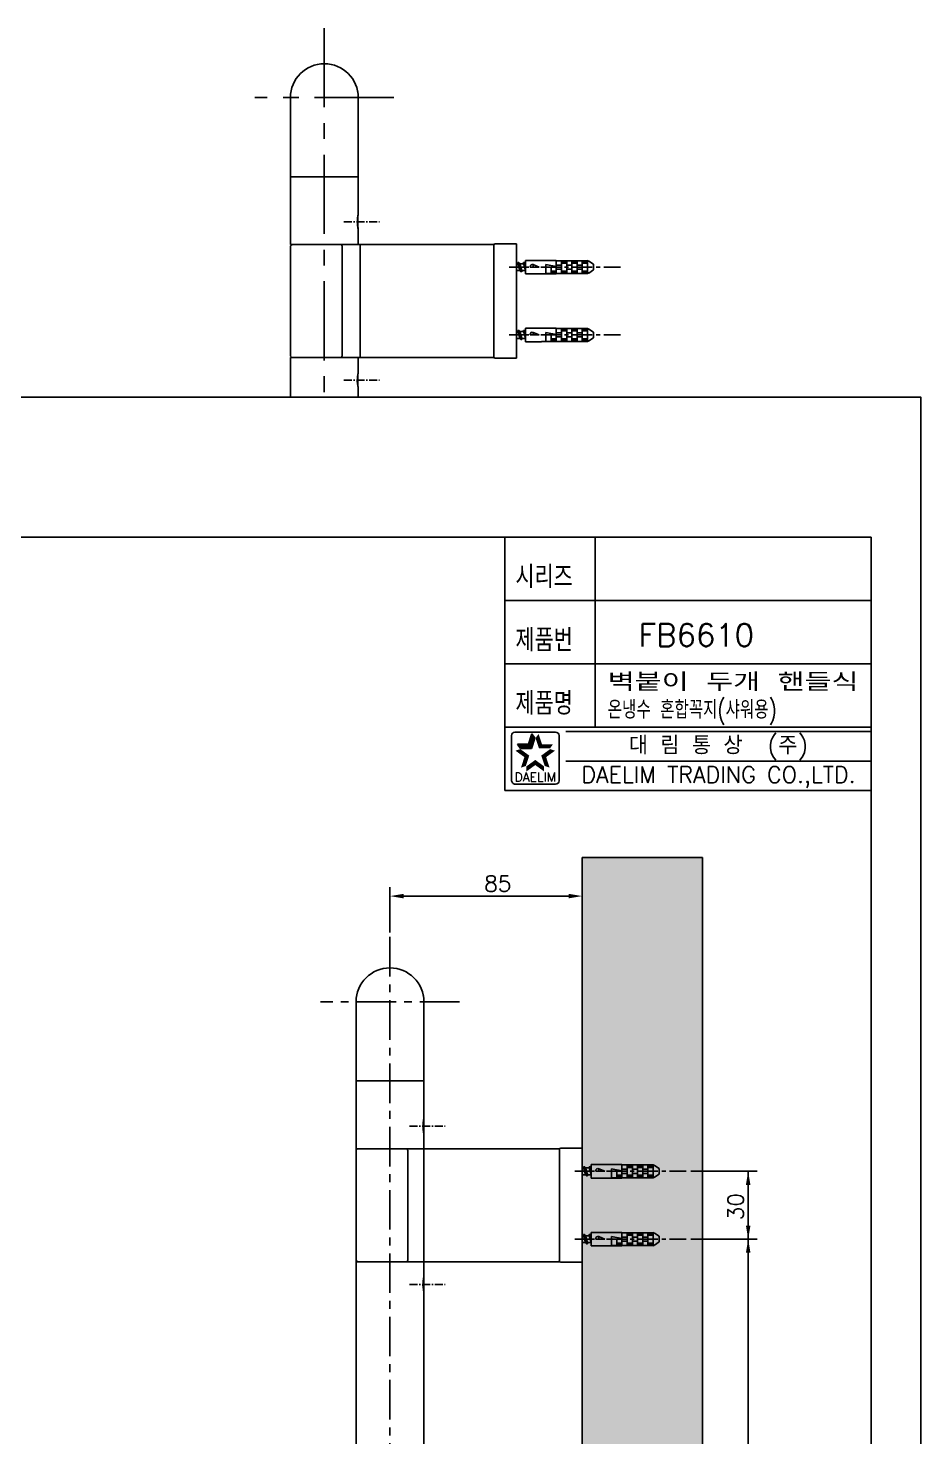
# Model space of a CAD drawing. Extents: x 1512 to 1932, y 441 to 1536.
# Drawn here: x 1735 to 1932.4, y 1224.3 to 1535.9 of the extents above; entities that cross this region are included whole.
import ezdxf
from ezdxf.enums import TextEntityAlignment as Align

# ---------------------------------------------------------------- set-up
doc = ezdxf.new("R2010")
doc.units = 0
doc.header["$LTSCALE"] = 7
doc.header["$MEASUREMENT"] = 0
doc.linetypes.add('CENTER', pattern=[2, 1.25, -0.25, 0.25, -0.25])
doc.layers.get('0').update_dxf_attribs({"color": 2, "linetype": 'CONTINUOUS'})
for name, color, linetype in [('CL', 1, 'CENTER'), ('D', 2, 'CONTINUOUS'), ('DWG', 7, 'CONTINUOUS')]:
    doc.layers.add(name, color=color, linetype=linetype)
doc.styles.add('GHS', font='romans', dxfattribs={"bigfont": 'ghs'})
doc.styles.add('ROMANS', font='romans')

msp = doc.modelspace()

# ---------------------------------------------------------------- hatches: boundary and pattern name
at = {"layer": 'D'}
h = msp.add_hatch(dxfattribs=at)
h.set_pattern_fill('AR-CONC', color=256, scale=2, style=0)
h.set_pattern_definition([(50, (489.441, 2134.228), (14.3452, -1.25504), [1.5, -16.5]), (355, (489.441, 2134.228), (-2.77503, 15.04384), [1.2, -13.2]), (100.45144, (490.636, 2134.123), (11.57018, 13.7888), [1.2748, -14.02284]), (46.1842, (489.441, 2138.228), (21.34483, -3.31039), [2.25, -24.75]), (96.6356, (491.22, 2137.952), (18.69324, 19.48237), [1.9122, -21.03428]), (351.1842, (489.44, 2138.228), (18.69324, 19.48237), [1.8, -19.8]), (21, (491.441, 2137.228), (11.93814, -8.05238), [1.5, -16.5]), (326, (491.441, 2137.228), (4.86631, 14.503), [1.2, -13.2]), (71.45144, (492.436, 2136.557), (16.80445, 6.45062), [1.2748, -14.02284]), (37.5, (489.441, 2134.228), (0.243197, 6.657877), [0, -13.04, 0, -13.4, 0, -13.25]), (7.5, (489.441, 2134.228), (5.26139, 7.888234), [0, -7.64, 0, -12.74, 0, -5.05]), (327.5, (484.981, 2134.228), (10.676449, -0.451097), [0, -5, 0, -15.6, 0, -20.7]), (317.5, (482.981, 2134.228), (11.663723, 2.0021), [0, -6.5, 0, -10.36, 0, -14.7])])
h.paths.add_polyline_path([(1857.48, 1352.47), (1884.07, 1352.47), (1884.07, 888.85), (1857.48, 888.85)])

# ---------------------------------------------------------------- linework, layer by layer
at = {"color": 7}
for p, q in [((1840.38, 1423.32), (1840.38, 1367.32)), ((1860.38, 1423.32), (1860.38, 1381.32)), ((1840.38, 1409.32), (1921.38, 1409.32)), ((1840.38, 1395.32), (1921.38, 1395.32)), ((1840.38, 1381.32), (1921.38, 1381.32)), ((1840.38, 1367.32), (1921.38, 1367.32))]:
    msp.add_line(p, q, dxfattribs=at)
at = {"color": 2, "linetype": 'Continuous'}
for p, q in [((1853.88, 1380.32), (1921.38, 1380.32)), ((1841.86, 1369.46), (1841.86, 1379.46)), ((1842.61, 1380.21), (1851.61, 1380.21)), ((1852.36, 1379.46), (1852.36, 1369.46)), ((1853.88, 1373.82), (1921.38, 1373.82)), ((1851.61, 1368.71), (1842.86, 1368.71))]:
    msp.add_line(p, q, dxfattribs=at)
at = {"color": 2}
for p, q in [((1843.19, 1377.51), (1845.62, 1377.51)), ((1843.86, 1376.59), (1843.19, 1377.51)), ((1845.62, 1377.51), (1846.37, 1379.81)), ((1846.28, 1376.59), (1847.03, 1378.9)), ((1847.03, 1378.9), (1846.37, 1379.81)), ((1843.86, 1376.59), (1846.28, 1376.59))]:
    msp.add_line(p, q, dxfattribs=at)
at = {"color": 4}
msp.add_lwpolyline([(1546.38, 1423.32), (1921.38, 1423.32), (1921.38, 874.32), (1546.38, 874.32)], close=True, dxfattribs=at)
at = {"color": 2, "linetype": 'Continuous'}
for centre, radius, start, end in [((1842.61, 1379.46), 0.75, 90, 180), ((1851.61, 1379.46), 0.75, 0, 90), ((1842.73, 1369.58), 0.884, 188.1301, 278.1301), ((1851.61, 1369.46), 0.75, 270, 0)]:
    msp.add_arc(centre, radius, start, end, dxfattribs=at)
at = {"color": 2}
for points in [[(1843.19, 1377.51), (1843.86, 1376.59), (1845.62, 1377.51), (1846.28, 1376.59)], [(1845.62, 1377.51), (1846.28, 1376.59), (1846.37, 1379.81), (1847.03, 1378.9)], [(1847.85, 1379.81), (1847.18, 1378.9), (1848.6, 1377.51), (1847.93, 1376.59)], [(1848.6, 1377.51), (1847.93, 1376.59), (1851.02, 1377.51), (1850.36, 1376.59)], [(1844.7, 1374.68), (1845.78, 1375.03), (1842.74, 1376.1), (1843.81, 1376.45)], [(1843.95, 1372.37), (1845.03, 1372.72), (1844.7, 1374.68), (1845.78, 1375.03)], [(1851.48, 1376.1), (1850.4, 1376.45), (1849.52, 1374.68), (1848.44, 1375.03)], [(1849.52, 1374.68), (1848.44, 1375.03), (1850.27, 1372.37), (1849.19, 1372.72)], [(1847.11, 1372.93), (1847.11, 1374.06), (1845.15, 1371.5), (1845.15, 1372.63)], [(1849.07, 1371.5), (1849.07, 1372.63), (1847.11, 1372.93), (1847.11, 1374.06)]]:
    msp.add_solid(points, dxfattribs=at)
at = {"layer": 'CL', "ltscale": 2}
for p, q in [((1800.46, 1535.92), (1800.46, 1454.32)), ((1815.82, 1520.56), (1785.11, 1520.56))]:
    msp.add_line(p, q, dxfattribs=at)
at = {"layer": 'CL', "ltscale": 0.2}
for p, q in [((1804.78, 1493.06), (1812.68, 1493.06)), ((1804.78, 1458.06), (1812.68, 1458.06)), ((1819.3, 1293.06), (1827.2, 1293.06)), ((1819.3, 1258.06), (1827.2, 1258.06))]:
    msp.add_line(p, q, dxfattribs=at)
at = {"layer": 'CL', "ltscale": 0.5}
for p, q in [((1841.31, 1483.06), (1865.98, 1483.06)), ((1841.31, 1468.06), (1865.98, 1468.06)), ((1855.83, 1283.06), (1880.5, 1283.06)), ((1855.83, 1268.06), (1880.5, 1268.06))]:
    msp.add_line(p, q, dxfattribs=at)
at = {"layer": 'CL'}
for p, q in [((1814.98, 1334.91), (1814.98, 1013.22)), ((1830.34, 1320.56), (1799.63, 1320.56))]:
    msp.add_line(p, q, dxfattribs=at)
at = {"layer": 'D', "ltscale": 0.6}
for p, q in [((1814.98, 1335.91), (1814.98, 1345.94)), ((1817.98, 1343.94), (1854.48, 1343.94)), ((1857.48, 1333.96), (1857.48, 1345.94)), ((1881.5, 1283.06), (1896.2, 1283.06)), ((1894.2, 974.56), (1894.2, 1283.06)), ((1894.2, 1270.56), (1894.2, 1280.56)), ((1881.5, 1268.06), (1896.2, 1268.06)), ((1881.5, 1268.06), (1896.2, 1268.06))]:
    msp.add_line(p, q, dxfattribs=at)
at = {"layer": 'D'}
for points in [[(1512.38, 1454.32), (1932.38, 1454.32), (1932.38, 860.32), (1512.38, 860.32)], [(1857.48, 1352.47), (1884.07, 1352.47), (1884.07, 888.85), (1857.48, 888.85)]]:
    msp.add_lwpolyline(points, close=True, dxfattribs=at)
at = {"layer": 'D', "ltscale": 0.6}
for points in [[(1817.98, 1344.44), (1817.98, 1343.44), (1814.98, 1343.94)], [(1854.48, 1344.44), (1854.48, 1343.44), (1857.48, 1343.94)], [(1893.7, 1280.06), (1894.7, 1280.06), (1894.2, 1283.06)], [(1893.7, 1271.06), (1894.7, 1271.06), (1894.2, 1268.06)], [(1893.7, 1265.06), (1894.7, 1265.06), (1894.2, 1268.06)]]:
    msp.add_solid(points, dxfattribs=at)
at = {"layer": 'DWG'}
for p, q in [((1792.96, 1488.06), (1792.96, 1520.56)), ((1807.86, 1521.78), (1807.86, 1521.94)), ((1807.96, 1494.69), (1807.96, 1520.56)), ((1792.96, 1503.06), (1807.96, 1503.06)), ((1807.86, 1491.91), (1807.86, 1494.21)), ((1807.94, 1494.62), (1807.96, 1494.69)), ((1807.95, 1494.65), (1807.96, 1494.69)), ((1807.96, 1491.44), (1807.94, 1491.5)), ((1807.96, 1491.44), (1807.95, 1491.47)), ((1807.96, 1488.06), (1807.96, 1491.44)), ((1792.96, 1488.06), (1837.96, 1488.06)), ((1792.96, 1463.56), (1792.96, 1487.56)), ((1804.41, 1463.56), (1804.41, 1487.56)), ((1808.36, 1463.06), (1808.36, 1488.06)), ((1837.96, 1463.06), (1837.96, 1488.06)), ((1838.21, 1488.19), (1842.96, 1488.19)), ((1842.96, 1462.94), (1842.96, 1488.19)), ((1843.17, 1483.81), (1842.96, 1483.81)), ((1843.19, 1483.92), (1843.13, 1483.81)), ((1843.25, 1484.01), (1843.19, 1483.92)), ((1843.48, 1484.06), (1843.31, 1484.06)), ((1844.42, 1483.81), (1843.67, 1483.81)), ((1844.44, 1483.92), (1844.38, 1483.81)), ((1844.5, 1484.01), (1844.44, 1483.92)), ((1844.73, 1484.06), (1844.56, 1484.06)), ((1844.96, 1483.81), (1844.92, 1483.81)), ((1844.96, 1481.56), (1844.96, 1484.56)), ((1848.46, 1484.56), (1844.96, 1484.56)), ((1845.96, 1483.16), (1845.96, 1483.06)), ((1846.66, 1483.06), (1846.66, 1483.62)), ((1846.66, 1483.62), (1847.96, 1483.06)), ((1848.46, 1484.54), (1848.46, 1484.56)), ((1851.76, 1484.54), (1848.46, 1484.54)), ((1849.46, 1481.58), (1849.46, 1483.61)), ((1851.76, 1483.19), (1849.46, 1483.61)), ((1851.76, 1481.58), (1851.76, 1484.54)), ((1851.76, 1484.49), (1858.66, 1484.49)), ((1851.76, 1483.51), (1852.91, 1483.51)), ((1852.91, 1481.63), (1852.91, 1484.49)), ((1852.91, 1484.42), (1854.06, 1484.42)), ((1852.91, 1484.26), (1854.06, 1484.26)), ((1852.91, 1483.94), (1854.06, 1483.94)), ((1854.06, 1484.49), (1854.06, 1481.63)), ((1854.06, 1483.51), (1855.21, 1483.51)), ((1855.21, 1481.63), (1855.21, 1484.49)), ((1855.21, 1484.42), (1856.36, 1484.42)), ((1855.21, 1484.26), (1856.36, 1484.26)), ((1855.21, 1483.94), (1856.36, 1483.94)), ((1856.36, 1484.49), (1856.36, 1481.63)), ((1856.36, 1483.51), (1857.51, 1483.51)), ((1857.51, 1481.63), (1857.51, 1484.49)), ((1857.51, 1484.42), (1858.66, 1484.42)), ((1857.51, 1484.26), (1858.66, 1484.26)), ((1857.51, 1483.94), (1858.66, 1483.94)), ((1858.66, 1481.58), (1858.66, 1484.54)), ((1858.81, 1484.44), (1858.66, 1484.54)), ((1858.96, 1484.34), (1858.81, 1484.44)), ((1858.96, 1484.34), (1858.96, 1484.36)), ((1859.96, 1483.69), (1858.96, 1484.36)), ((1859.96, 1482.44), (1859.96, 1483.69)), ((1842.96, 1482.18), (1842.98, 1482.21)), ((1842.98, 1482.21), (1843.04, 1482.31)), ((1843, 1482.31), (1843.75, 1482.31)), ((1843.71, 1482.38), (1843.75, 1482.31)), ((1844.11, 1482.06), (1843.94, 1482.06)), ((1844.17, 1482.12), (1844.23, 1482.21)), ((1844.23, 1482.21), (1844.29, 1482.31)), ((1844.25, 1482.31), (1844.96, 1482.31)), ((1848.46, 1481.56), (1844.96, 1481.56)), ((1847.96, 1483.06), (1845.96, 1483.06)), ((1848.46, 1481.56), (1848.46, 1481.58)), ((1851.76, 1481.58), (1848.46, 1481.58)), ((1851.76, 1483.06), (1849.46, 1483.06)), ((1849.46, 1481.63), (1850.61, 1481.63)), ((1850.61, 1483.06), (1850.61, 1481.63)), ((1850.61, 1482.18), (1851.76, 1482.18)), ((1850.61, 1481.87), (1851.76, 1481.87)), ((1851.76, 1482.61), (1852.91, 1482.61)), ((1851.76, 1481.63), (1858.66, 1481.63)), ((1852.91, 1482.18), (1854.06, 1482.18)), ((1852.91, 1481.87), (1854.06, 1481.87)), ((1852.91, 1481.7), (1854.06, 1481.7)), ((1854.06, 1482.61), (1855.21, 1482.61)), ((1855.21, 1482.18), (1856.36, 1482.18)), ((1855.21, 1481.87), (1856.36, 1481.87)), ((1855.21, 1481.7), (1856.36, 1481.7)), ((1856.36, 1482.61), (1857.51, 1482.61)), ((1857.51, 1482.18), (1858.66, 1482.18)), ((1857.51, 1481.87), (1858.66, 1481.87)), ((1857.51, 1481.7), (1858.66, 1481.7)), ((1858.66, 1481.58), (1858.81, 1481.69)), ((1858.81, 1481.69), (1858.96, 1481.79)), ((1859.96, 1482.44), (1858.96, 1481.76)), ((1858.96, 1481.76), (1858.96, 1481.79)), ((1843.17, 1468.81), (1842.96, 1468.81)), ((1843.19, 1468.92), (1843.13, 1468.81)), ((1843.25, 1469.01), (1843.19, 1468.92)), ((1843.48, 1469.06), (1843.31, 1469.06)), ((1844.42, 1468.81), (1843.67, 1468.81)), ((1844.44, 1468.92), (1844.38, 1468.81)), ((1844.5, 1469.01), (1844.44, 1468.92)), ((1844.73, 1469.06), (1844.56, 1469.06)), ((1844.96, 1468.81), (1844.92, 1468.81)), ((1844.96, 1466.56), (1844.96, 1469.56)), ((1848.46, 1469.56), (1844.96, 1469.56)), ((1845.96, 1468.16), (1845.96, 1468.06)), ((1847.96, 1468.06), (1845.96, 1468.06)), ((1846.66, 1468.06), (1846.66, 1468.62)), ((1846.66, 1468.62), (1847.96, 1468.06)), ((1848.46, 1469.54), (1848.46, 1469.56)), ((1851.76, 1469.54), (1848.46, 1469.54)), ((1849.46, 1466.58), (1849.46, 1468.61)), ((1851.76, 1468.19), (1849.46, 1468.61)), ((1851.76, 1468.06), (1849.46, 1468.06)), ((1850.61, 1468.06), (1850.61, 1466.63)), ((1851.76, 1466.58), (1851.76, 1469.54)), ((1851.76, 1469.49), (1858.66, 1469.49)), ((1851.76, 1468.51), (1852.91, 1468.51)), ((1851.76, 1467.61), (1852.91, 1467.61)), ((1852.91, 1466.63), (1852.91, 1469.49)), ((1852.91, 1469.42), (1854.06, 1469.42)), ((1852.91, 1469.26), (1854.06, 1469.26)), ((1852.91, 1468.94), (1854.06, 1468.94)), ((1854.06, 1469.49), (1854.06, 1466.63)), ((1854.06, 1468.51), (1855.21, 1468.51)), ((1854.06, 1467.61), (1855.21, 1467.61)), ((1855.21, 1466.63), (1855.21, 1469.49)), ((1855.21, 1469.42), (1856.36, 1469.42)), ((1855.21, 1469.26), (1856.36, 1469.26)), ((1855.21, 1468.94), (1856.36, 1468.94)), ((1856.36, 1469.49), (1856.36, 1466.63)), ((1856.36, 1468.51), (1857.51, 1468.51)), ((1856.36, 1467.61), (1857.51, 1467.61)), ((1857.51, 1466.63), (1857.51, 1469.49)), ((1857.51, 1469.42), (1858.66, 1469.42)), ((1857.51, 1469.26), (1858.66, 1469.26)), ((1857.51, 1468.94), (1858.66, 1468.94)), ((1858.66, 1466.58), (1858.66, 1469.54)), ((1858.81, 1469.44), (1858.66, 1469.54)), ((1858.96, 1469.34), (1858.81, 1469.44)), ((1858.96, 1469.34), (1858.96, 1469.36)), ((1859.96, 1468.69), (1858.96, 1469.36)), ((1859.96, 1467.44), (1859.96, 1468.69)), ((1842.96, 1467.18), (1842.98, 1467.21)), ((1842.98, 1467.21), (1843.04, 1467.31)), ((1843, 1467.31), (1843.75, 1467.31)), ((1843.71, 1467.38), (1843.75, 1467.31)), ((1844.11, 1467.06), (1843.94, 1467.06)), ((1844.17, 1467.12), (1844.23, 1467.21)), ((1844.23, 1467.21), (1844.29, 1467.31)), ((1844.25, 1467.31), (1844.96, 1467.31)), ((1848.46, 1466.56), (1844.96, 1466.56)), ((1848.46, 1466.56), (1848.46, 1466.58)), ((1851.76, 1466.58), (1848.46, 1466.58)), ((1849.46, 1466.63), (1850.61, 1466.63)), ((1850.61, 1467.18), (1851.76, 1467.18)), ((1850.61, 1466.87), (1851.76, 1466.87)), ((1851.76, 1466.63), (1858.66, 1466.63)), ((1852.91, 1467.18), (1854.06, 1467.18)), ((1852.91, 1466.87), (1854.06, 1466.87)), ((1852.91, 1466.7), (1854.06, 1466.7)), ((1855.21, 1467.18), (1856.36, 1467.18)), ((1855.21, 1466.87), (1856.36, 1466.87)), ((1855.21, 1466.7), (1856.36, 1466.7)), ((1857.51, 1467.18), (1858.66, 1467.18)), ((1857.51, 1466.87), (1858.66, 1466.87)), ((1857.51, 1466.7), (1858.66, 1466.7)), ((1858.66, 1466.58), (1858.81, 1466.69)), ((1858.81, 1466.69), (1858.96, 1466.79)), ((1859.96, 1467.44), (1858.96, 1466.76)), ((1858.96, 1466.76), (1858.96, 1466.79)), ((1792.96, 1454.32), (1792.96, 1463.06)), ((1792.96, 1463.06), (1837.96, 1463.06)), ((1807.96, 1459.66), (1807.96, 1463.06)), ((1838.21, 1462.94), (1842.96, 1462.94)), ((1807.86, 1456.91), (1807.86, 1459.21)), ((1807.96, 1459.69), (1807.95, 1459.66)), ((1807.95, 1459.66), (1807.96, 1459.69)), ((1807.95, 1459.63), (1807.95, 1459.66)), ((1807.95, 1456.49), (1807.95, 1456.46)), ((1807.96, 1456.44), (1807.95, 1456.46)), ((1807.95, 1456.46), (1807.96, 1456.44)), ((1807.96, 1454.32), (1807.96, 1456.46)), ((1822.38, 1321.78), (1822.38, 1321.94)), ((1807.48, 1220.78), (1807.48, 1320.56)), ((1807.48, 1288.06), (1807.48, 1320.56)), ((1822.48, 1220.78), (1822.48, 1320.56)), ((1822.48, 1294.69), (1822.48, 1320.56)), ((1807.48, 1303.06), (1822.48, 1303.06)), ((1822.38, 1291.91), (1822.38, 1294.21)), ((1822.47, 1294.65), (1822.48, 1294.69)), ((1822.47, 1294.62), (1822.48, 1294.69)), ((1822.48, 1291.44), (1822.47, 1291.5)), ((1822.48, 1291.44), (1822.47, 1291.47)), ((1822.48, 1288.06), (1822.48, 1291.44)), ((1807.48, 1288.06), (1852.48, 1288.06)), ((1807.48, 1263.56), (1807.48, 1287.56)), ((1818.93, 1263.56), (1818.93, 1287.56)), ((1852.48, 1263.06), (1852.48, 1288.06)), ((1852.73, 1288.19), (1857.48, 1288.19)), ((1857.48, 1262.94), (1857.48, 1288.19)), ((1807.48, 1263.06), (1852.48, 1263.06)), ((1822.48, 1259.66), (1822.48, 1263.06)), ((1852.73, 1262.94), (1857.48, 1262.94)), ((1822.38, 1256.91), (1822.38, 1259.21)), ((1822.47, 1259.63), (1822.48, 1259.66)), ((1822.48, 1259.69), (1822.48, 1259.66)), ((1822.48, 1259.66), (1822.48, 1259.69)), ((1822.47, 1256.49), (1822.48, 1256.46)), ((1822.48, 1256.44), (1822.48, 1256.46)), ((1822.48, 1256.46), (1822.48, 1256.44))]:
    msp.add_line(p, q, dxfattribs=at)
at = {"layer": 'DWG', "color": 2}
for p, q in [((1857.69, 1283.81), (1857.48, 1283.81)), ((1857.71, 1283.92), (1857.65, 1283.81)), ((1857.77, 1284.01), (1857.71, 1283.92)), ((1858, 1284.06), (1857.84, 1284.06)), ((1858.94, 1283.81), (1858.19, 1283.81)), ((1858.96, 1283.92), (1858.9, 1283.81)), ((1859.02, 1284.01), (1858.96, 1283.92)), ((1859.25, 1284.06), (1859.09, 1284.06)), ((1859.48, 1283.81), (1859.44, 1283.81)), ((1859.48, 1281.56), (1859.48, 1284.56)), ((1862.98, 1284.56), (1859.48, 1284.56)), ((1862.98, 1284.54), (1862.98, 1284.56)), ((1866.28, 1284.54), (1862.98, 1284.54)), ((1866.28, 1281.58), (1866.28, 1284.54)), ((1866.28, 1284.49), (1873.18, 1284.49)), ((1867.43, 1281.63), (1867.43, 1284.49)), ((1867.43, 1284.42), (1868.58, 1284.42)), ((1867.43, 1284.26), (1868.58, 1284.26)), ((1867.43, 1283.94), (1868.58, 1283.94)), ((1868.58, 1284.49), (1868.58, 1281.63)), ((1869.73, 1281.63), (1869.73, 1284.49)), ((1869.73, 1284.42), (1870.88, 1284.42)), ((1869.73, 1284.26), (1870.88, 1284.26)), ((1869.73, 1283.94), (1870.88, 1283.94)), ((1870.88, 1284.49), (1870.88, 1281.63)), ((1872.03, 1281.63), (1872.03, 1284.49)), ((1872.03, 1284.42), (1873.18, 1284.42)), ((1872.03, 1284.26), (1873.18, 1284.26)), ((1872.03, 1283.94), (1873.18, 1283.94)), ((1873.18, 1281.58), (1873.18, 1284.54)), ((1873.33, 1284.44), (1873.18, 1284.54)), ((1873.48, 1284.34), (1873.33, 1284.44)), ((1873.48, 1284.34), (1873.48, 1284.36)), ((1874.48, 1283.69), (1873.48, 1284.36)), ((1857.48, 1282.18), (1857.5, 1282.21)), ((1857.5, 1282.21), (1857.56, 1282.31)), ((1857.52, 1282.31), (1858.27, 1282.31)), ((1858.23, 1282.38), (1858.27, 1282.31)), ((1858.63, 1282.06), (1858.46, 1282.06)), ((1858.69, 1282.12), (1858.75, 1282.21)), ((1858.75, 1282.21), (1858.81, 1282.31)), ((1858.77, 1282.31), (1859.48, 1282.31)), ((1862.98, 1281.56), (1859.48, 1281.56)), ((1860.48, 1283.16), (1860.48, 1283.06)), ((1862.48, 1283.06), (1860.48, 1283.06)), ((1861.18, 1283.06), (1861.18, 1283.62)), ((1861.18, 1283.62), (1862.48, 1283.06)), ((1862.98, 1281.56), (1862.98, 1281.58)), ((1866.28, 1281.58), (1862.98, 1281.58)), ((1863.98, 1281.58), (1863.98, 1283.61)), ((1866.28, 1283.19), (1863.98, 1283.61)), ((1866.28, 1283.06), (1863.98, 1283.06)), ((1863.98, 1281.63), (1865.13, 1281.63)), ((1865.13, 1283.06), (1865.13, 1281.63)), ((1865.13, 1282.18), (1866.28, 1282.18)), ((1865.13, 1281.87), (1866.28, 1281.87)), ((1866.28, 1283.51), (1867.43, 1283.51)), ((1866.28, 1282.61), (1867.43, 1282.61)), ((1866.28, 1281.63), (1873.18, 1281.63)), ((1867.43, 1282.18), (1868.58, 1282.18)), ((1867.43, 1281.87), (1868.58, 1281.87)), ((1867.43, 1281.7), (1868.58, 1281.7)), ((1868.58, 1283.51), (1869.73, 1283.51)), ((1868.58, 1282.61), (1869.73, 1282.61)), ((1869.73, 1282.18), (1870.88, 1282.18)), ((1869.73, 1281.87), (1870.88, 1281.87)), ((1869.73, 1281.7), (1870.88, 1281.7)), ((1870.88, 1283.51), (1872.03, 1283.51)), ((1870.88, 1282.61), (1872.03, 1282.61)), ((1872.03, 1282.18), (1873.18, 1282.18)), ((1872.03, 1281.87), (1873.18, 1281.87)), ((1872.03, 1281.7), (1873.18, 1281.7)), ((1873.18, 1281.58), (1873.33, 1281.69)), ((1873.33, 1281.69), (1873.48, 1281.79)), ((1874.48, 1282.44), (1873.48, 1281.76)), ((1873.48, 1281.76), (1873.48, 1281.79)), ((1874.48, 1282.44), (1874.48, 1283.69)), ((1857.69, 1268.81), (1857.48, 1268.81)), ((1857.71, 1268.92), (1857.65, 1268.81)), ((1857.77, 1269.01), (1857.71, 1268.92)), ((1858, 1269.06), (1857.84, 1269.06)), ((1858.94, 1268.81), (1858.19, 1268.81)), ((1858.96, 1268.92), (1858.9, 1268.81)), ((1859.02, 1269.01), (1858.96, 1268.92)), ((1859.25, 1269.06), (1859.09, 1269.06)), ((1859.48, 1268.81), (1859.44, 1268.81)), ((1859.48, 1266.56), (1859.48, 1269.56)), ((1862.98, 1269.56), (1859.48, 1269.56)), ((1860.48, 1268.16), (1860.48, 1268.06)), ((1861.18, 1268.06), (1861.18, 1268.62)), ((1861.18, 1268.62), (1862.48, 1268.06)), ((1862.98, 1269.54), (1862.98, 1269.56)), ((1866.28, 1269.54), (1862.98, 1269.54)), ((1863.98, 1266.58), (1863.98, 1268.61)), ((1866.28, 1268.19), (1863.98, 1268.61)), ((1866.28, 1266.58), (1866.28, 1269.54)), ((1866.28, 1269.49), (1873.18, 1269.49)), ((1866.28, 1268.51), (1867.43, 1268.51)), ((1867.43, 1266.63), (1867.43, 1269.49)), ((1867.43, 1269.42), (1868.58, 1269.42)), ((1867.43, 1269.26), (1868.58, 1269.26)), ((1867.43, 1268.94), (1868.58, 1268.94)), ((1868.58, 1269.49), (1868.58, 1266.63)), ((1868.58, 1268.51), (1869.73, 1268.51)), ((1869.73, 1266.63), (1869.73, 1269.49)), ((1869.73, 1269.42), (1870.88, 1269.42)), ((1869.73, 1269.26), (1870.88, 1269.26)), ((1869.73, 1268.94), (1870.88, 1268.94)), ((1870.88, 1269.49), (1870.88, 1266.63)), ((1870.88, 1268.51), (1872.03, 1268.51)), ((1872.03, 1266.63), (1872.03, 1269.49)), ((1872.03, 1269.42), (1873.18, 1269.42)), ((1872.03, 1269.26), (1873.18, 1269.26)), ((1872.03, 1268.94), (1873.18, 1268.94)), ((1873.18, 1266.58), (1873.18, 1269.54)), ((1873.33, 1269.44), (1873.18, 1269.54)), ((1873.48, 1269.34), (1873.33, 1269.44)), ((1873.48, 1269.34), (1873.48, 1269.36)), ((1874.48, 1268.69), (1873.48, 1269.36)), ((1874.48, 1267.44), (1874.48, 1268.69)), ((1857.48, 1267.18), (1857.5, 1267.21)), ((1857.5, 1267.21), (1857.56, 1267.31)), ((1857.52, 1267.31), (1858.27, 1267.31)), ((1858.23, 1267.38), (1858.27, 1267.31)), ((1858.63, 1267.06), (1858.46, 1267.06)), ((1858.69, 1267.12), (1858.75, 1267.21)), ((1858.75, 1267.21), (1858.81, 1267.31)), ((1858.77, 1267.31), (1859.48, 1267.31)), ((1862.98, 1266.56), (1859.48, 1266.56)), ((1862.48, 1268.06), (1860.48, 1268.06)), ((1862.98, 1266.56), (1862.98, 1266.58)), ((1866.28, 1266.58), (1862.98, 1266.58)), ((1866.28, 1268.06), (1863.98, 1268.06)), ((1863.98, 1266.63), (1865.13, 1266.63)), ((1865.13, 1268.06), (1865.13, 1266.63)), ((1865.13, 1267.18), (1866.28, 1267.18)), ((1865.13, 1266.87), (1866.28, 1266.87)), ((1866.28, 1267.61), (1867.43, 1267.61)), ((1866.28, 1266.63), (1873.18, 1266.63)), ((1867.43, 1267.18), (1868.58, 1267.18)), ((1867.43, 1266.87), (1868.58, 1266.87)), ((1867.43, 1266.7), (1868.58, 1266.7)), ((1868.58, 1267.61), (1869.73, 1267.61)), ((1869.73, 1267.18), (1870.88, 1267.18)), ((1869.73, 1266.87), (1870.88, 1266.87)), ((1869.73, 1266.7), (1870.88, 1266.7)), ((1870.88, 1267.61), (1872.03, 1267.61)), ((1872.03, 1267.18), (1873.18, 1267.18)), ((1872.03, 1266.87), (1873.18, 1266.87)), ((1872.03, 1266.7), (1873.18, 1266.7)), ((1873.18, 1266.58), (1873.33, 1266.69)), ((1873.33, 1266.69), (1873.48, 1266.79)), ((1874.48, 1267.44), (1873.48, 1266.76)), ((1873.48, 1266.76), (1873.48, 1266.79))]:
    msp.add_line(p, q, dxfattribs=at)
at = {"layer": 'DWG'}
for points in [[(1843.71, 1483.74), (1843.67, 1483.81), (1843.6, 1483.92), (1843.55, 1484.01)], [(1844.96, 1483.74), (1844.92, 1483.81), (1844.85, 1483.92), (1844.8, 1484.01)], [(1843.75, 1482.31), (1843.82, 1482.21), (1843.87, 1482.12)], [(1843.71, 1468.74), (1843.67, 1468.81), (1843.6, 1468.92), (1843.55, 1469.01)], [(1844.96, 1468.74), (1844.92, 1468.81), (1844.85, 1468.92), (1844.8, 1469.01)], [(1843.75, 1467.31), (1843.82, 1467.21), (1843.87, 1467.12)]]:
    msp.add_lwpolyline(points, dxfattribs=at)
at = {"layer": 'DWG', "color": 2}
for points in [[(1858.23, 1283.74), (1858.19, 1283.81), (1858.12, 1283.92), (1858.07, 1284.01)], [(1859.48, 1283.74), (1859.44, 1283.81), (1859.37, 1283.92), (1859.32, 1284.01)], [(1858.27, 1282.31), (1858.34, 1282.21), (1858.39, 1282.12)], [(1858.23, 1268.74), (1858.19, 1268.81), (1858.12, 1268.92), (1858.07, 1269.01)], [(1859.48, 1268.74), (1859.44, 1268.81), (1859.37, 1268.92), (1859.32, 1269.01)], [(1858.27, 1267.31), (1858.34, 1267.21), (1858.39, 1267.12)]]:
    msp.add_lwpolyline(points, dxfattribs=at)
at = {"layer": 'DWG'}
for centre, radius, start, end in [((1800.46, 1520.56), 7.5, 0, 180), ((1816.58, 1492.99), 8.78, 169.1442, 173.0791), ((1814.93, 1492.95), 7.18, 166.5277, 169.7878), ((1816.69, 1493.15), 8.89, 186.9448, 190.8304), ((1814.96, 1493.18), 7.21, 190.2201, 193.4732), ((1793.46, 1487.56), 0.5, 90, 180), ((1837.71, 1487.81), 0.25, 0, 90), ((1838.21, 1487.94), 0.25, 90, 180), ((1846.46, 1483.16), 0.5, 66.7596, 180), ((1846.46, 1468.16), 0.5, 66.7596, 180), ((1793.46, 1463.56), 0.5, 180, 270), ((1837.71, 1463.31), 0.25, 270, 0), ((1838.21, 1463.19), 0.25, 180, 270), ((1814.2, 1458.06), 6.44, 175.1898, 179.9637), ((1814.44, 1458.04), 6.68, 169.7514, 175.1745), ((1814.78, 1457.98), 7.03, 168.0307, 169.7911), ((1814.66, 1458), 6.91, 168.5342, 169.7732), ((1814.98, 1457.93), 7.24, 168.0012, 168.5351), ((1815.44, 1457.84), 7.71, 167.7649, 168.0029), ((1815.24, 1457.88), 7.5, 167.8318, 168.0386), ((1814.89, 1457.96), 7.14, 166.491, 167.7897), ((1814.64, 1458.01), 6.89, 166.461, 167.8542), ((1816.04, 1457.68), 8.32, 166.2, 166.4532), ((1814.2, 1458.07), 6.45, 180.0333, 184.9009), ((1814.39, 1458.08), 6.63, 184.9089, 189.2212), ((1814.56, 1458.11), 6.8, 189.1934, 190.2242), ((1814.76, 1458.14), 7.01, 190.2361, 192.0062), ((1814.7, 1458.13), 6.95, 190.2036, 191.38), ((1814.93, 1458.18), 7.19, 191.3799, 191.9606), ((1815.29, 1458.25), 7.55, 191.9591, 192.2226), ((1814.77, 1458.14), 7.02, 191.944, 193.6041), ((1814.62, 1458.1), 6.86, 192.2053, 193.6188), ((1816.86, 1458.65), 9.17, 193.6226, 193.7914), ((1814.98, 1320.56), 7.5, 0, 180), ((1831.1, 1292.99), 8.78, 169.1442, 173.0791), ((1829.45, 1292.95), 7.18, 166.5277, 169.7878), ((1831.21, 1293.15), 8.89, 186.9448, 190.8304), ((1829.48, 1293.18), 7.21, 190.2201, 193.4732), ((1807.98, 1287.56), 0.5, 90, 180), ((1852.23, 1287.81), 0.25, 0, 90), ((1852.73, 1287.94), 0.25, 90, 180), ((1807.98, 1263.56), 0.5, 180, 270), ((1852.23, 1263.31), 0.25, 270, 0), ((1852.73, 1263.19), 0.25, 180, 270), ((1828.96, 1258.04), 6.68, 169.7514, 175.1745), ((1829.3, 1257.98), 7.03, 168.0307, 169.7911), ((1829.18, 1258), 6.91, 168.5342, 169.7732), ((1829.51, 1257.93), 7.24, 168.0012, 168.5351), ((1829.96, 1257.84), 7.71, 167.7649, 168.0029), ((1829.76, 1257.88), 7.5, 167.8318, 168.0386), ((1829.41, 1257.96), 7.14, 166.491, 167.7897), ((1829.16, 1258.01), 6.89, 166.461, 167.8542), ((1830.56, 1257.68), 8.32, 166.2, 166.4532), ((1828.72, 1258.06), 6.44, 175.1898, 179.9637), ((1828.72, 1258.07), 6.45, 180.0333, 184.9009), ((1828.91, 1258.08), 6.63, 184.9089, 189.2212), ((1829.08, 1258.11), 6.8, 189.1934, 190.2242), ((1829.28, 1258.14), 7.01, 190.2361, 192.0062), ((1829.22, 1258.13), 6.95, 190.2036, 191.38), ((1829.45, 1258.18), 7.19, 191.3799, 191.9606), ((1829.81, 1258.25), 7.55, 191.9591, 192.2226), ((1829.29, 1258.14), 7.02, 191.944, 193.6041), ((1829.14, 1258.1), 6.86, 192.2053, 193.6188), ((1831.38, 1258.65), 9.17, 193.6226, 193.7914)]:
    msp.add_arc(centre, radius, start, end, dxfattribs=at)
at = {"layer": 'DWG', "color": 2}
for centre in [(1860.98, 1283.16), (1860.98, 1268.16)]:
    msp.add_arc(centre, 0.5, 66.7596, 180, dxfattribs=at)
at = {"layer": 'DWG'}
for points, knots in [([(1807.86, 1491.9), (1807.79, 1492.28), (1807.72, 1493.06), (1807.79, 1493.84), (1807.86, 1494.22)], [0, 0, 0, 0, 0.500003, 1, 1, 1, 1]), ([(1804.15, 1488.06), (1804.18, 1488.06), (1804.25, 1488.03), (1804.32, 1487.94), (1804.39, 1487.79), (1804.41, 1487.66), (1804.41, 1487.56)], [0, 0, 0, 0, 0.17666, 0.341291, 0.538793, 1, 1, 1, 1]), ([(1843.17, 1483.81), (1843.2, 1483.81), (1843.24, 1483.77), (1843.28, 1483.71), (1843.31, 1483.64), (1843.34, 1483.55), (1843.39, 1483.41), (1843.44, 1483.22), (1843.51, 1482.97), (1843.57, 1482.74), (1843.63, 1482.54), (1843.68, 1482.42), (1843.71, 1482.38)], [0, 0, 0, 0, 0.051422, 0.091457, 0.142082, 0.202624, 0.271799, 0.429044, 0.597609, 0.759637, 0.898192, 1, 1, 1, 1]), ([(1843.25, 1484.01), (1843.25, 1484.02), (1843.27, 1484.04), (1843.3, 1484.06), (1843.31, 1484.06)], [0, 0, 0, 0, 0.331487, 1, 1, 1, 1]), ([(1843.31, 1484.06), (1843.33, 1484.06), (1843.35, 1484.05), (1843.38, 1484.02), (1843.4, 1483.97), (1843.44, 1483.88), (1843.47, 1483.76), (1843.51, 1483.61), (1843.57, 1483.37), (1843.6, 1483.19), (1843.63, 1483.06)], [0, 0, 0, 0, 0.040771, 0.069641, 0.1056, 0.199561, 0.321644, 0.468206, 0.634205, 1, 1, 1, 1]), ([(1843.55, 1484.01), (1843.54, 1484.02), (1843.53, 1484.04), (1843.5, 1484.06), (1843.48, 1484.06)], [0, 0, 0, 0, 0.331469, 1, 1, 1, 1]), ([(1843.79, 1483.06), (1843.77, 1483.16), (1843.74, 1483.36), (1843.68, 1483.62), (1843.63, 1483.82), (1843.58, 1483.94), (1843.56, 1483.99), (1843.55, 1484.01)], [0, 0, 0, 0, 0.317442, 0.6059, 0.839622, 0.929727, 1, 1, 1, 1]), ([(1843.71, 1483.74), (1843.74, 1483.7), (1843.79, 1483.58), (1843.85, 1483.38), (1843.91, 1483.15), (1843.98, 1482.91), (1844.03, 1482.71), (1844.08, 1482.57), (1844.11, 1482.48), (1844.15, 1482.41), (1844.18, 1482.35), (1844.22, 1482.31), (1844.25, 1482.31)], [0, 0, 0, 0, 0.101812, 0.240364, 0.402392, 0.570958, 0.728201, 0.797379, 0.857919, 0.908541, 0.948579, 1, 1, 1, 1]), ([(1844.42, 1483.81), (1844.45, 1483.81), (1844.49, 1483.77), (1844.53, 1483.71), (1844.56, 1483.64), (1844.59, 1483.55), (1844.64, 1483.41), (1844.69, 1483.22), (1844.76, 1482.97), (1844.82, 1482.74), (1844.88, 1482.54), (1844.93, 1482.42), (1844.96, 1482.38)], [0, 0, 0, 0, 0.051424, 0.091459, 0.14208, 0.202623, 0.2718, 0.429043, 0.597608, 0.759637, 0.898189, 1, 1, 1, 1]), ([(1844.5, 1484.01), (1844.5, 1484.02), (1844.52, 1484.04), (1844.55, 1484.06), (1844.56, 1484.06)], [0, 0, 0, 0, 0.331487, 1, 1, 1, 1]), ([(1844.56, 1484.06), (1844.58, 1484.06), (1844.6, 1484.05), (1844.63, 1484.02), (1844.65, 1483.97), (1844.69, 1483.88), (1844.72, 1483.76), (1844.76, 1483.61), (1844.82, 1483.37), (1844.85, 1483.19), (1844.88, 1483.06)], [0, 0, 0, 0, 0.040771, 0.069641, 0.1056, 0.199561, 0.321644, 0.468206, 0.634205, 1, 1, 1, 1]), ([(1844.73, 1484.06), (1844.74, 1484.06), (1844.75, 1484.06), (1844.78, 1484.04), (1844.79, 1484.02), (1844.8, 1484.01)], [0, 0, 0, 0, 0.189823, 0.534366, 1, 1, 1, 1]), ([(1844.8, 1484.01), (1844.81, 1483.98), (1844.84, 1483.91), (1844.9, 1483.73), (1844.94, 1483.58), (1844.96, 1483.47)], [0, 0, 0, 0, 0.168799, 0.396908, 1, 1, 1, 1]), ([(1842.96, 1482.33), (1842.96, 1482.32), (1842.98, 1482.32), (1842.99, 1482.31), (1843, 1482.31)], [0, 0, 0, 0, 0.277568, 1, 1, 1, 1]), ([(1843.63, 1483.06), (1843.65, 1482.96), (1843.69, 1482.77), (1843.74, 1482.5), (1843.8, 1482.3), (1843.84, 1482.18), (1843.86, 1482.14), (1843.87, 1482.12)], [0, 0, 0, 0, 0.317435, 0.605884, 0.839619, 0.929725, 1, 1, 1, 1]), ([(1844.11, 1482.06), (1844.09, 1482.06), (1844.07, 1482.08), (1844.05, 1482.11), (1844.02, 1482.16), (1843.98, 1482.24), (1843.95, 1482.36), (1843.91, 1482.51), (1843.86, 1482.75), (1843.82, 1482.93), (1843.79, 1483.06)], [0, 0, 0, 0, 0.04077, 0.069634, 0.105599, 0.199556, 0.32163, 0.468189, 0.634191, 1, 1, 1, 1]), ([(1843.87, 1482.12), (1843.88, 1482.11), (1843.89, 1482.08), (1843.92, 1482.06), (1843.94, 1482.06)], [0, 0, 0, 0, 0.331487, 1, 1, 1, 1]), ([(1844.17, 1482.12), (1844.17, 1482.11), (1844.15, 1482.08), (1844.13, 1482.06), (1844.11, 1482.06)], [0, 0, 0, 0, 0.331473, 1, 1, 1, 1]), ([(1844.88, 1483.06), (1844.88, 1483.03), (1844.91, 1482.89), (1844.94, 1482.76), (1844.96, 1482.66)], [0, 0, 0, 0, 0.25657, 1, 1, 1, 1]), ([(1843.17, 1468.81), (1843.2, 1468.81), (1843.24, 1468.77), (1843.28, 1468.71), (1843.31, 1468.64), (1843.34, 1468.55), (1843.39, 1468.41), (1843.44, 1468.22), (1843.51, 1467.97), (1843.57, 1467.74), (1843.63, 1467.54), (1843.68, 1467.42), (1843.71, 1467.38)], [0, 0, 0, 0, 0.051422, 0.091457, 0.142082, 0.202624, 0.271799, 0.429044, 0.597609, 0.759637, 0.898192, 1, 1, 1, 1]), ([(1843.25, 1469.01), (1843.25, 1469.02), (1843.27, 1469.04), (1843.3, 1469.06), (1843.31, 1469.06)], [0, 0, 0, 0, 0.331487, 1, 1, 1, 1]), ([(1843.31, 1469.06), (1843.33, 1469.06), (1843.35, 1469.05), (1843.38, 1469.02), (1843.4, 1468.97), (1843.44, 1468.88), (1843.47, 1468.76), (1843.51, 1468.61), (1843.57, 1468.37), (1843.6, 1468.19), (1843.63, 1468.06)], [0, 0, 0, 0, 0.040771, 0.069641, 0.1056, 0.199561, 0.321644, 0.468206, 0.634205, 1, 1, 1, 1]), ([(1843.55, 1469.01), (1843.54, 1469.02), (1843.53, 1469.04), (1843.5, 1469.06), (1843.48, 1469.06)], [0, 0, 0, 0, 0.331469, 1, 1, 1, 1]), ([(1843.79, 1468.06), (1843.77, 1468.16), (1843.74, 1468.36), (1843.68, 1468.62), (1843.63, 1468.82), (1843.58, 1468.94), (1843.56, 1468.99), (1843.55, 1469.01)], [0, 0, 0, 0, 0.317442, 0.6059, 0.839622, 0.929727, 1, 1, 1, 1]), ([(1843.63, 1468.06), (1843.65, 1467.96), (1843.69, 1467.77), (1843.74, 1467.5), (1843.8, 1467.3), (1843.84, 1467.18), (1843.86, 1467.14), (1843.87, 1467.12)], [0, 0, 0, 0, 0.317435, 0.605884, 0.839619, 0.929725, 1, 1, 1, 1]), ([(1843.71, 1468.74), (1843.74, 1468.7), (1843.79, 1468.58), (1843.85, 1468.38), (1843.91, 1468.15), (1843.98, 1467.91), (1844.03, 1467.71), (1844.08, 1467.57), (1844.11, 1467.48), (1844.15, 1467.41), (1844.18, 1467.35), (1844.22, 1467.31), (1844.25, 1467.31)], [0, 0, 0, 0, 0.101812, 0.240364, 0.402392, 0.570958, 0.728201, 0.797379, 0.857919, 0.908541, 0.948579, 1, 1, 1, 1]), ([(1844.11, 1467.06), (1844.09, 1467.06), (1844.07, 1467.08), (1844.05, 1467.11), (1844.02, 1467.16), (1843.98, 1467.24), (1843.95, 1467.36), (1843.91, 1467.51), (1843.86, 1467.75), (1843.82, 1467.93), (1843.79, 1468.06)], [0, 0, 0, 0, 0.04077, 0.069634, 0.105599, 0.199556, 0.32163, 0.468189, 0.634191, 1, 1, 1, 1]), ([(1844.42, 1468.81), (1844.45, 1468.81), (1844.49, 1468.77), (1844.53, 1468.71), (1844.56, 1468.64), (1844.59, 1468.55), (1844.64, 1468.41), (1844.69, 1468.22), (1844.76, 1467.97), (1844.82, 1467.74), (1844.88, 1467.54), (1844.93, 1467.42), (1844.96, 1467.38)], [0, 0, 0, 0, 0.051424, 0.091459, 0.14208, 0.202623, 0.2718, 0.429043, 0.597608, 0.759637, 0.898189, 1, 1, 1, 1]), ([(1844.5, 1469.01), (1844.5, 1469.02), (1844.52, 1469.04), (1844.55, 1469.06), (1844.56, 1469.06)], [0, 0, 0, 0, 0.331487, 1, 1, 1, 1]), ([(1844.56, 1469.06), (1844.58, 1469.06), (1844.6, 1469.05), (1844.63, 1469.02), (1844.65, 1468.97), (1844.69, 1468.88), (1844.72, 1468.76), (1844.76, 1468.61), (1844.82, 1468.37), (1844.85, 1468.19), (1844.88, 1468.06)], [0, 0, 0, 0, 0.040771, 0.069641, 0.1056, 0.199561, 0.321644, 0.468206, 0.634205, 1, 1, 1, 1]), ([(1844.73, 1469.06), (1844.74, 1469.06), (1844.75, 1469.06), (1844.78, 1469.04), (1844.79, 1469.02), (1844.8, 1469.01)], [0, 0, 0, 0, 0.189823, 0.534366, 1, 1, 1, 1]), ([(1844.8, 1469.01), (1844.81, 1468.98), (1844.84, 1468.91), (1844.9, 1468.73), (1844.94, 1468.58), (1844.96, 1468.47)], [0, 0, 0, 0, 0.168799, 0.396908, 1, 1, 1, 1]), ([(1844.88, 1468.06), (1844.88, 1468.03), (1844.91, 1467.89), (1844.94, 1467.76), (1844.96, 1467.66)], [0, 0, 0, 0, 0.25657, 1, 1, 1, 1]), ([(1842.96, 1467.33), (1842.96, 1467.32), (1842.98, 1467.32), (1842.99, 1467.31), (1843, 1467.31)], [0, 0, 0, 0, 0.277568, 1, 1, 1, 1]), ([(1843.87, 1467.12), (1843.88, 1467.11), (1843.89, 1467.08), (1843.92, 1467.06), (1843.94, 1467.06)], [0, 0, 0, 0, 0.331487, 1, 1, 1, 1]), ([(1844.17, 1467.12), (1844.17, 1467.11), (1844.15, 1467.08), (1844.13, 1467.06), (1844.11, 1467.06)], [0, 0, 0, 0, 0.331473, 1, 1, 1, 1]), ([(1804.15, 1463.06), (1804.18, 1463.06), (1804.25, 1463.09), (1804.32, 1463.18), (1804.39, 1463.33), (1804.41, 1463.47), (1804.41, 1463.56)], [0, 0, 0, 0, 0.17666, 0.341291, 0.538793, 1, 1, 1, 1]), ([(1822.38, 1291.9), (1822.31, 1292.28), (1822.24, 1293.06), (1822.31, 1293.84), (1822.38, 1294.22)], [0, 0, 0, 0, 0.500003, 1, 1, 1, 1]), ([(1818.67, 1288.06), (1818.7, 1288.06), (1818.77, 1288.03), (1818.84, 1287.94), (1818.91, 1287.79), (1818.93, 1287.66), (1818.93, 1287.56)], [0, 0, 0, 0, 0.17666, 0.341291, 0.538793, 1, 1, 1, 1]), ([(1818.67, 1263.06), (1818.7, 1263.06), (1818.77, 1263.09), (1818.84, 1263.18), (1818.91, 1263.33), (1818.93, 1263.47), (1818.93, 1263.56)], [0, 0, 0, 0, 0.17666, 0.341291, 0.538793, 1, 1, 1, 1])]:
    msp.add_open_spline(points, degree=3, knots=knots, dxfattribs=at)
at = {"layer": 'DWG', "color": 2}
for points, knots in [([(1857.69, 1283.81), (1857.72, 1283.81), (1857.76, 1283.77), (1857.8, 1283.71), (1857.83, 1283.64), (1857.86, 1283.55), (1857.91, 1283.41), (1857.96, 1283.22), (1858.03, 1282.97), (1858.09, 1282.74), (1858.15, 1282.54), (1858.2, 1282.42), (1858.23, 1282.38)], [0, 0, 0, 0, 0.051422, 0.091457, 0.142082, 0.202624, 0.271799, 0.429044, 0.597609, 0.759637, 0.898192, 1, 1, 1, 1]), ([(1857.77, 1284.01), (1857.77, 1284.02), (1857.79, 1284.04), (1857.82, 1284.06), (1857.84, 1284.06)], [0, 0, 0, 0, 0.331487, 1, 1, 1, 1]), ([(1857.84, 1284.06), (1857.85, 1284.06), (1857.87, 1284.05), (1857.9, 1284.02), (1857.92, 1283.97), (1857.96, 1283.88), (1858, 1283.76), (1858.03, 1283.61), (1858.09, 1283.37), (1858.12, 1283.19), (1858.15, 1283.06)], [0, 0, 0, 0, 0.040771, 0.069641, 0.1056, 0.199561, 0.321644, 0.468206, 0.634205, 1, 1, 1, 1]), ([(1858.07, 1284.01), (1858.06, 1284.02), (1858.05, 1284.04), (1858.02, 1284.06), (1858, 1284.06)], [0, 0, 0, 0, 0.331469, 1, 1, 1, 1]), ([(1858.31, 1283.06), (1858.29, 1283.16), (1858.26, 1283.36), (1858.2, 1283.62), (1858.15, 1283.82), (1858.1, 1283.94), (1858.08, 1283.99), (1858.07, 1284.01)], [0, 0, 0, 0, 0.317442, 0.6059, 0.839622, 0.929727, 1, 1, 1, 1]), ([(1858.23, 1283.74), (1858.26, 1283.7), (1858.31, 1283.58), (1858.37, 1283.38), (1858.44, 1283.15), (1858.5, 1282.91), (1858.55, 1282.71), (1858.6, 1282.57), (1858.63, 1282.48), (1858.67, 1282.41), (1858.7, 1282.35), (1858.74, 1282.31), (1858.77, 1282.31)], [0, 0, 0, 0, 0.101812, 0.240364, 0.402392, 0.570958, 0.728201, 0.797379, 0.857919, 0.908541, 0.948579, 1, 1, 1, 1]), ([(1858.94, 1283.81), (1858.97, 1283.81), (1859.01, 1283.77), (1859.05, 1283.71), (1859.08, 1283.64), (1859.11, 1283.55), (1859.16, 1283.41), (1859.21, 1283.22), (1859.28, 1282.97), (1859.34, 1282.74), (1859.4, 1282.54), (1859.45, 1282.42), (1859.48, 1282.38)], [0, 0, 0, 0, 0.051424, 0.091459, 0.14208, 0.202623, 0.2718, 0.429043, 0.597608, 0.759637, 0.898189, 1, 1, 1, 1]), ([(1859.02, 1284.01), (1859.02, 1284.02), (1859.04, 1284.04), (1859.07, 1284.06), (1859.09, 1284.06)], [0, 0, 0, 0, 0.331487, 1, 1, 1, 1]), ([(1859.09, 1284.06), (1859.1, 1284.06), (1859.12, 1284.05), (1859.15, 1284.02), (1859.17, 1283.97), (1859.21, 1283.88), (1859.25, 1283.76), (1859.28, 1283.61), (1859.34, 1283.37), (1859.37, 1283.19), (1859.4, 1283.06)], [0, 0, 0, 0, 0.040771, 0.069641, 0.1056, 0.199561, 0.321644, 0.468206, 0.634205, 1, 1, 1, 1]), ([(1859.25, 1284.06), (1859.26, 1284.06), (1859.27, 1284.06), (1859.3, 1284.04), (1859.31, 1284.02), (1859.32, 1284.01)], [0, 0, 0, 0, 0.189823, 0.534366, 1, 1, 1, 1]), ([(1859.32, 1284.01), (1859.33, 1283.98), (1859.36, 1283.91), (1859.42, 1283.73), (1859.46, 1283.58), (1859.48, 1283.47)], [0, 0, 0, 0, 0.168799, 0.396908, 1, 1, 1, 1]), ([(1857.48, 1282.33), (1857.48, 1282.32), (1857.5, 1282.32), (1857.51, 1282.31), (1857.52, 1282.31)], [0, 0, 0, 0, 0.277568, 1, 1, 1, 1]), ([(1858.15, 1283.06), (1858.17, 1282.96), (1858.21, 1282.77), (1858.27, 1282.5), (1858.32, 1282.3), (1858.36, 1282.18), (1858.38, 1282.14), (1858.39, 1282.12)], [0, 0, 0, 0, 0.317435, 0.605884, 0.839619, 0.929725, 1, 1, 1, 1]), ([(1858.63, 1282.06), (1858.61, 1282.06), (1858.59, 1282.08), (1858.57, 1282.11), (1858.54, 1282.16), (1858.5, 1282.24), (1858.47, 1282.36), (1858.43, 1282.51), (1858.38, 1282.75), (1858.34, 1282.93), (1858.31, 1283.06)], [0, 0, 0, 0, 0.04077, 0.069634, 0.105599, 0.199556, 0.32163, 0.468189, 0.634191, 1, 1, 1, 1]), ([(1858.39, 1282.12), (1858.4, 1282.11), (1858.42, 1282.08), (1858.44, 1282.06), (1858.46, 1282.06)], [0, 0, 0, 0, 0.331487, 1, 1, 1, 1]), ([(1858.69, 1282.12), (1858.69, 1282.11), (1858.67, 1282.08), (1858.65, 1282.06), (1858.63, 1282.06)], [0, 0, 0, 0, 0.331473, 1, 1, 1, 1]), ([(1859.4, 1283.06), (1859.41, 1283.03), (1859.43, 1282.89), (1859.46, 1282.76), (1859.48, 1282.66)], [0, 0, 0, 0, 0.25657, 1, 1, 1, 1]), ([(1857.69, 1268.81), (1857.72, 1268.81), (1857.76, 1268.77), (1857.8, 1268.71), (1857.83, 1268.64), (1857.86, 1268.55), (1857.91, 1268.41), (1857.96, 1268.22), (1858.03, 1267.97), (1858.09, 1267.74), (1858.15, 1267.54), (1858.2, 1267.42), (1858.23, 1267.38)], [0, 0, 0, 0, 0.051422, 0.091457, 0.142082, 0.202624, 0.271799, 0.429044, 0.597609, 0.759637, 0.898192, 1, 1, 1, 1]), ([(1857.77, 1269.01), (1857.77, 1269.02), (1857.79, 1269.04), (1857.82, 1269.06), (1857.84, 1269.06)], [0, 0, 0, 0, 0.331487, 1, 1, 1, 1]), ([(1857.84, 1269.06), (1857.85, 1269.06), (1857.87, 1269.05), (1857.9, 1269.02), (1857.92, 1268.97), (1857.96, 1268.88), (1858, 1268.76), (1858.03, 1268.61), (1858.09, 1268.37), (1858.12, 1268.19), (1858.15, 1268.06)], [0, 0, 0, 0, 0.040771, 0.069641, 0.1056, 0.199561, 0.321644, 0.468206, 0.634205, 1, 1, 1, 1]), ([(1858.07, 1269.01), (1858.06, 1269.02), (1858.05, 1269.04), (1858.02, 1269.06), (1858, 1269.06)], [0, 0, 0, 0, 0.331469, 1, 1, 1, 1]), ([(1858.31, 1268.06), (1858.29, 1268.16), (1858.26, 1268.36), (1858.2, 1268.62), (1858.15, 1268.82), (1858.1, 1268.94), (1858.08, 1268.99), (1858.07, 1269.01)], [0, 0, 0, 0, 0.317442, 0.6059, 0.839622, 0.929727, 1, 1, 1, 1]), ([(1858.23, 1268.74), (1858.26, 1268.7), (1858.31, 1268.58), (1858.37, 1268.38), (1858.44, 1268.15), (1858.5, 1267.91), (1858.55, 1267.71), (1858.6, 1267.57), (1858.63, 1267.48), (1858.67, 1267.41), (1858.7, 1267.35), (1858.74, 1267.31), (1858.77, 1267.31)], [0, 0, 0, 0, 0.101812, 0.240364, 0.402392, 0.570958, 0.728201, 0.797379, 0.857919, 0.908541, 0.948579, 1, 1, 1, 1]), ([(1858.94, 1268.81), (1858.97, 1268.81), (1859.01, 1268.77), (1859.05, 1268.71), (1859.08, 1268.64), (1859.11, 1268.55), (1859.16, 1268.41), (1859.21, 1268.22), (1859.28, 1267.97), (1859.34, 1267.74), (1859.4, 1267.54), (1859.45, 1267.42), (1859.48, 1267.38)], [0, 0, 0, 0, 0.051424, 0.091459, 0.14208, 0.202623, 0.2718, 0.429043, 0.597608, 0.759637, 0.898189, 1, 1, 1, 1]), ([(1859.02, 1269.01), (1859.02, 1269.02), (1859.04, 1269.04), (1859.07, 1269.06), (1859.09, 1269.06)], [0, 0, 0, 0, 0.331487, 1, 1, 1, 1]), ([(1859.09, 1269.06), (1859.1, 1269.06), (1859.12, 1269.05), (1859.15, 1269.02), (1859.17, 1268.97), (1859.21, 1268.88), (1859.25, 1268.76), (1859.28, 1268.61), (1859.34, 1268.37), (1859.37, 1268.19), (1859.4, 1268.06)], [0, 0, 0, 0, 0.040771, 0.069641, 0.1056, 0.199561, 0.321644, 0.468206, 0.634205, 1, 1, 1, 1]), ([(1859.25, 1269.06), (1859.26, 1269.06), (1859.27, 1269.06), (1859.3, 1269.04), (1859.31, 1269.02), (1859.32, 1269.01)], [0, 0, 0, 0, 0.189823, 0.534366, 1, 1, 1, 1]), ([(1859.32, 1269.01), (1859.33, 1268.98), (1859.36, 1268.91), (1859.42, 1268.73), (1859.46, 1268.58), (1859.48, 1268.47)], [0, 0, 0, 0, 0.168799, 0.396908, 1, 1, 1, 1]), ([(1857.48, 1267.33), (1857.48, 1267.32), (1857.5, 1267.32), (1857.51, 1267.31), (1857.52, 1267.31)], [0, 0, 0, 0, 0.277568, 1, 1, 1, 1]), ([(1858.15, 1268.06), (1858.17, 1267.96), (1858.21, 1267.77), (1858.27, 1267.5), (1858.32, 1267.3), (1858.36, 1267.18), (1858.38, 1267.14), (1858.39, 1267.12)], [0, 0, 0, 0, 0.317435, 0.605884, 0.839619, 0.929725, 1, 1, 1, 1]), ([(1858.63, 1267.06), (1858.61, 1267.06), (1858.59, 1267.08), (1858.57, 1267.11), (1858.54, 1267.16), (1858.5, 1267.24), (1858.47, 1267.36), (1858.43, 1267.51), (1858.38, 1267.75), (1858.34, 1267.93), (1858.31, 1268.06)], [0, 0, 0, 0, 0.04077, 0.069634, 0.105599, 0.199556, 0.32163, 0.468189, 0.634191, 1, 1, 1, 1]), ([(1858.39, 1267.12), (1858.4, 1267.11), (1858.42, 1267.08), (1858.44, 1267.06), (1858.46, 1267.06)], [0, 0, 0, 0, 0.331487, 1, 1, 1, 1]), ([(1858.69, 1267.12), (1858.69, 1267.11), (1858.67, 1267.08), (1858.65, 1267.06), (1858.63, 1267.06)], [0, 0, 0, 0, 0.331473, 1, 1, 1, 1]), ([(1859.4, 1268.06), (1859.41, 1268.03), (1859.43, 1267.89), (1859.46, 1267.76), (1859.48, 1267.66)], [0, 0, 0, 0, 0.25657, 1, 1, 1, 1])]:
    msp.add_open_spline(points, degree=3, knots=knots, dxfattribs=at)

# ---------------------------------------------------------------- texts
at = {"color": 7, "linetype": 'Continuous'}
for s, height, style, p in [('대 림 통 상  (주)', 4, 'GHS', (1887.64, 1377.02)), ('DAELIM TRADING CO.,LTD.', 3.6, 'ROMANS', (1887.64, 1370.25))]:
    msp.add_text(s, height=height, dxfattribs=dict(at, style=style)).set_placement(p, align=Align.MIDDLE)
at = {"color": 2, "linetype": 'Continuous', "style": 'ROMANS'}
msp.add_text('DAELIM', height=2, dxfattribs=at).set_placement((1847.11, 1369.26), align=Align.CENTER)
at = {"layer": 'D', "style": 'GHS'}
for s, height, width, p in [('시리즈', 5, 0.8, (1842.72, 1412.05)), ('제품번', 5, 0.8, (1842.72, 1398.05)), ('제품명', 5, 0.8, (1842.72, 1384.05)), ('온냉수 혼합꼭지(샤워용)', 4, 0.75, (1863.13, 1383.17))]:
    msp.add_text(s, height=height, dxfattribs=dict(at, width=width)).set_placement(p)
at = {"layer": 'D', "color": 7, "style": 'GHS'}
msp.add_text('FB6610', height=5, dxfattribs=at).set_placement((1869.99, 1399.17))
at = {"layer": 'D', "style": 'GHS', "width": 1.105852}
msp.add_text('벽붙이 두개 핸들식', height=4, dxfattribs=at).set_placement((1863.13, 1389.29), (1918.62, 1389.29), align=Align.FIT)
at = {"layer": 'D', "ltscale": 0.6, "insert": (1838.83, 1346.69), "char_height": 3.5, "attachment_point": 5, "style": 'GHS'}
msp.add_mtext('\\A1;85', dxfattribs=at)
at = {"layer": 'D', "ltscale": 0.6, "insert": (1891.45, 1275.24), "char_height": 3.5, "attachment_point": 5, "rotation": 90, "style": 'GHS'}
msp.add_mtext('\\A1;30', dxfattribs=at)

doc.saveas('drawing.dxf')
